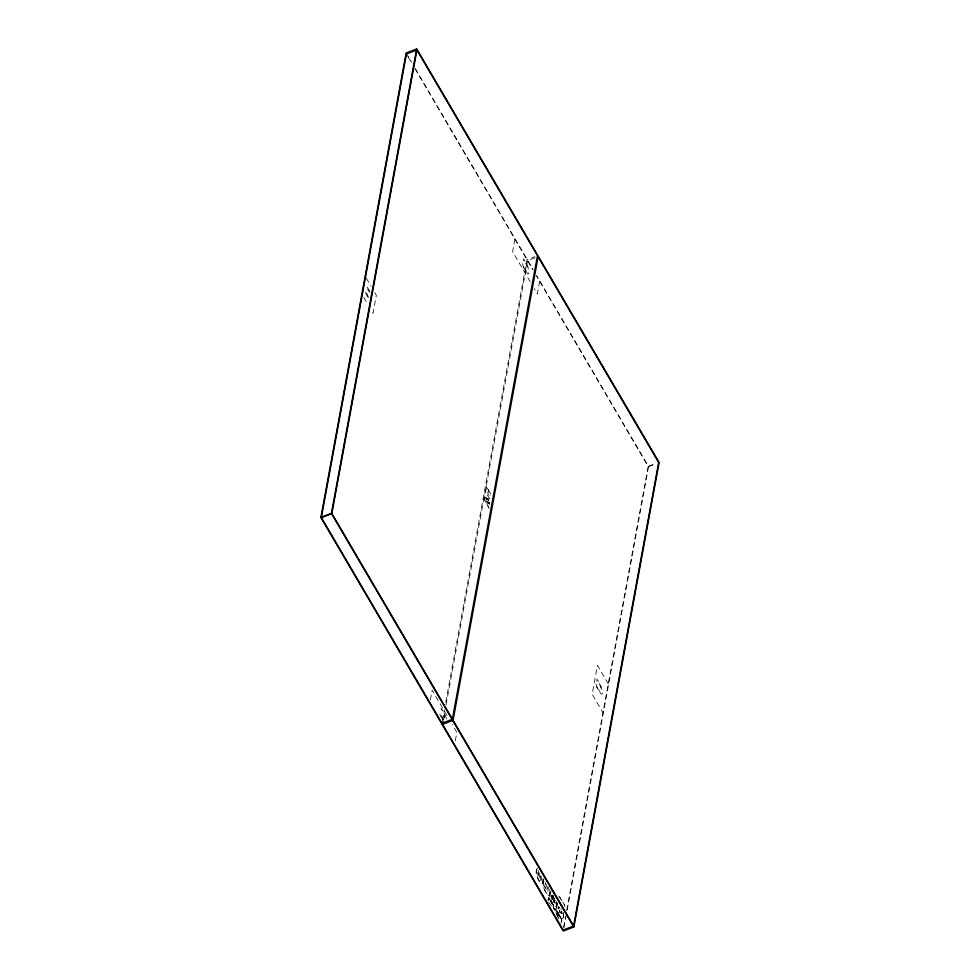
<?xml version="1.0" encoding="UTF-8"?>
<svg xmlns="http://www.w3.org/2000/svg" width="980" height="980" viewBox="0 0 980 980"><rect width="100%" height="100%" fill="white"/><g stroke="black" fill="none" stroke-linecap="round" stroke-linejoin="round"><path stroke-width="0.73" stroke-dasharray="4.9 3.68" d="M551.434 895.438L552.255 895.475M483.961 498.452L489.167 508.559M547.857 900.289L548.616 897.386L561.736 919.338L561.785 923.846M554.068 902.066L555.133 902.862M564.946 906.647L564.309 904.332L558.759 896.1M430.33 699.965L432.131 690.165L448.362 717.862M514.917 239.096L512.614 251.689L530.388 282.019M442.433 720.325L444.369 709.789M445.753 702.256L526.983 259.663L534.872 256.625M446.402 718.928C446.317 715.645 438.746 703.763 441.796 710.561C448.13 713.391 441.502 730.321 444.712 712.35M446.084 704.816L527.595 260.717L535.484 257.679M455.32 740.77L456.864 732.366L452.233 724.453M539.662 281.285L537.346 293.89L534.247 288.61M536.918 869.101C533.304 873.168 543.471 891.898 543.104 879.648M537.469 868.292C532.875 872.396 543.986 892.645 543.043 877.786M543.961 879.366C539.306 883.715 550.883 905.238 550.148 889.926M544.035 881.228C540.409 885.749 550.932 903.548 549.841 889.399M544.684 886.741L545.431 882.711L548.457 887.868L547.71 891.898L544.684 886.741L548.09 889.889L545.431 882.711M548.188 900.632L548.702 898.048L549.241 898.476M550.527 892.302C546.852 897.043 557.828 916.178 556.946 901.527M551.079 891.506C546.485 895.61 557.583 915.859 556.64 901M557.412 903.474C553.443 907.639 564.076 927.288 563.586 914.022M557.718 904.001C553.749 908.668 564.823 927.411 563.549 912.025M563.623 927.105L565.558 916.57M566.661 910.543L648.172 466.431L536.562 276.017M563.868 927.999L566.073 915.969M567.175 909.955L648.552 466.603L536.624 275.637M486.129 486.656L490.919 493.589M551.434 895.095L552.818 897.337L552.279 895.389M554.215 902.543L555.084 903.107M552.475 898.231L552.683 899.481L552.022 898.856M551.997 899.04L551.446 897.582M648.172 466.431L656.061 463.393M648.552 466.603L656.441 463.565M553.835 902.36L553.173 899.701L554.116 901.698M554.655 900.853L554.031 900.583L554.288 902.372M486.497 497.852L485.59 497.313L486.215 499.384M487.17 498.024L488.383 500.462L487.281 498.575M486.705 498.44L485.994 497.999L486.497 499.616M486.827 501.025L487.893 502.777M488.505 503.046L489.106 503.316L488.714 501.87L489.51 504.002M487.256 502.618L487.93 502.924M488.542 503.193L489.216 503.487M488.04 503.475L486.619 501.05M488.714 503.647L489.608 504.173L489.057 502.14M559.09 907.149L558.22 906.757L558.845 908.827M558.331 906.929L559.127 907.296M559.298 907.75L558.625 907.443L559.127 909.06M559.911 911.939L560.56 912.368M561.136 912.49L561.846 912.931L561.344 911.314M559.249 910.494L560.621 912.772M561.344 913.091L562.14 913.446M559.801 912.527L560.67 912.919M561.381 913.238L562.238 913.617L561.626 911.547M552.818 895.414L553.627 896.296M554.264 897.901L554.754 898.795M443.364 719.847L440.143 712.926L439.947 714.616L441.478 717.875M561.05 923.307L561.528 919.448M554.594 898.538L554.08 898.096L554.141 899.689L555.121 900.988L555.084 899.775M368.541 297.553L365.736 291.011L365.552 292.702L368.566 298.459M548.506 902.078L554.545 909.881L549.204 898.293L561.601 919.448L555.562 911.633L559.127 919.363M560.572 917.697L555.084 910.592L550.221 900.032M554.178 900.853L555.195 902.935M442.103 718.989L442.96 720.374M406.161 53.055L411.563 62.279M415.422 68.857L532.753 269.047M407.95 56.583L411.821 63.173M414.908 68.453L533.01 269.953M608.262 683.881L597.445 665.408L592.153 694.208L602.982 712.681M366.275 278.1L370.918 286.013M374.776 292.604L376.332 295.237L373.025 313.245L371.481 310.599M490.845 493.945L486.509 487.036L484.267 499.224L488.469 506.905M487.183 494.765L489.571 498.857L487.832 492.695L488.212 491.25L490.061 495.574M363.752 297.418L367.61 304.008M559.678 896.896L564.48 905.189M369.864 291.379C364.425 281.86 366.594 288.782 369.877 292.395M556.236 913.568L558.061 917.525M553.406 897.509L553.676 898.329L552.757 895.046M488.028 498.404L488.591 500.449M560.879 908.84L561.16 909.857M559.457 910.469L559.886 912.062M540.923 880.738L539.968 872.972M541.082 875.961L541.597 880.077M539.172 872.641L539.98 879.121M538.143 870.375L539.024 877.504M537.689 872.702L538.081 875.887M552.634 899.358L551.36 895.696L551.471 897.411M522.597 263.644L523.357 267.466L527.559 273.567A5.77 1.825 68.9 0 0 528.845 273.396L528.036 266.977L523.541 258.757L523.271 261.084L525.06 261.868L527.056 266.18L526.542 270.725L524.459 268.888L522.597 263.644M596.061 683.979L596.832 687.801L601.034 693.901A5.77 1.825 68.9 0 0 602.308 693.73L601.512 687.311L597.016 679.091L596.747 681.418L598.535 682.202L600.532 686.514L600.017 691.059L597.935 689.222L596.061 683.979"/><path stroke-width="1.47" d="M320.926 517.452L406.161 53.055L416.684 49L659.075 462.548L573.839 926.945L563.316 931L320.926 517.452L331.448 513.398L416.684 49M573.594 926.063L453.017 720.337L538.118 256.662L658.695 462.389L573.594 926.063L563.071 930.118L321.305 517.612L406.406 53.937L416.929 49.882L537.505 255.609L452.405 719.283L441.882 723.338M452.405 719.283L331.828 513.569L416.929 49.882M443.046 721.378L442.495 724.392L453.017 720.337M321.305 517.612L331.828 513.569M331.448 513.398L573.839 926.945"/></g></svg>
